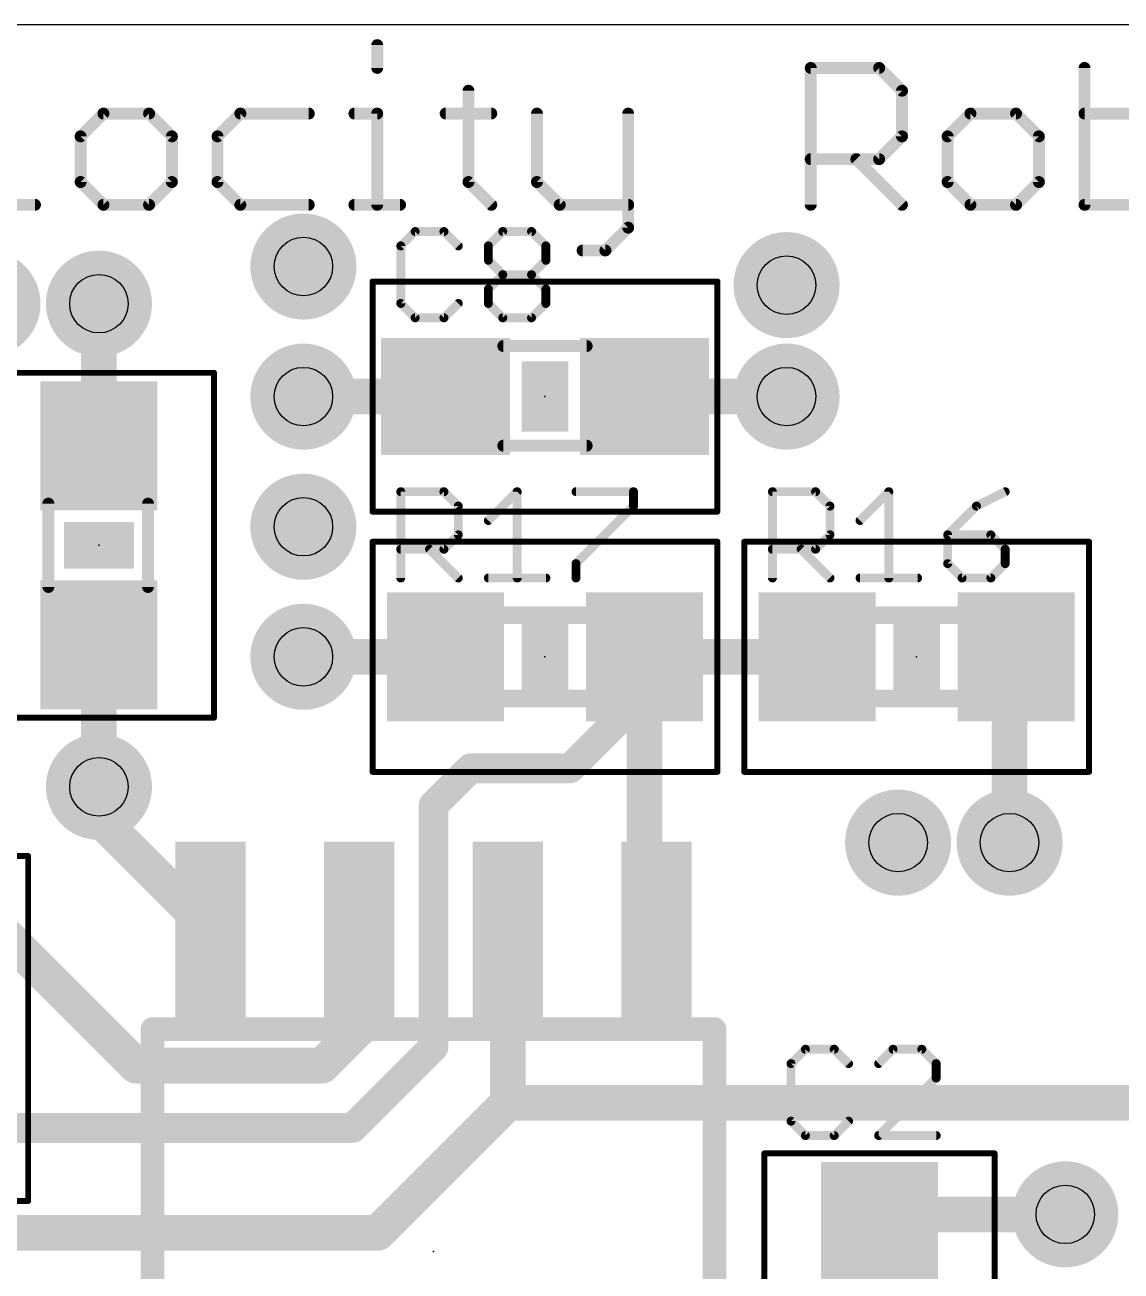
# Model space of a CAD drawing. Extents: x 0 to 33.3, y 0 to 21.6.
# Drawn here: x 13.02 to 22.38, y 10.95 to 21.59 of the extents above; entities that cross this region are included whole.
import ezdxf

# ---------------------------------------------------------------- set-up
doc = ezdxf.new("R2010")
doc.units = 0
for name, color, linetype in [('1', 22, 'CONTINUOUS'), ('18', 82, 'CONTINUOUS'), ('20', 7, 'CONTINUOUS'), ('21', 253, 'CONTINUOUS'), ('23', 7, 'CONTINUOUS'), ('25', 253, 'CONTINUOUS'), ('31', 253, 'CONTINUOUS'), ('35', 253, 'CONTINUOUS'), ('39', 22, 'CONTINUOUS'), ('44', 253, 'CONTINUOUS'), ('51', 253, 'CONTINUOUS')]:
    doc.layers.add(name, color=color, linetype=linetype)

# ---------------------------------------------------------------- blocks, each defined once
blk = doc.blocks.new('RECT')
blk.add_solid([(-0.5, -0.5), (0.5, -0.5), (-0.5, 0.5), (0.5, 0.5)])
blk = doc.blocks.new('ROUNDV')
at = {"const_width": 0.5}
blk.add_lwpolyline([(0, -0.25, 1), (0, 0.25, 1), (0, -0.25)], format="xyb", dxfattribs=at)

msp = doc.modelspace()

# ---------------------------------------------------------------- linework, layer by layer
at = {"layer": '1'}
for points, const_width in [([(13.6525, 17.995), (13.6525, 19.2088)], 0.3048), ([(16.6125, 18.415), (15.3988, 18.415)], 0.3048), ([(19.5263, 18.415), (18.3125, 18.415)], 0.3048), ([(13.6525, 16.295), (13.6525, 15.0813)], 0.3048), ([(16.6125, 16.1925), (15.3988, 16.1925)], 0.3048), ([(18.3125, 15.875), (18.3125, 16.1925)], 0.3048), ([(19.7875, 16.1925), (18.3125, 16.1925)], 0.3048), ([(18.3125, 13.965), (18.3125, 16.1925)], 0.3048), ([(21.4875, 16.1925), (21.4313, 15.6138)], 0.3048), ([(17.6775, 15.24), (18.3125, 15.875)], 0.254), ([(21.4313, 15.6138), (21.4313, 14.605)], 0.3048), ([(16.8275, 15.24), (16.51, 14.9225)], 0.254), ([(17.6775, 15.24), (16.8275, 15.24)], 0.254), ([(13.6525, 14.815), (13.6525, 15.0813)], 0.3048), ([(16.51, 14.9225), (16.51, 12.8588)], 0.254), ([(14.605, 13.8625), (13.6525, 14.815)], 0.3048), ([(18.415, 13.8625), (18.3125, 13.965)], 0.3048), ([(13.97, 12.7), (12.8025, 13.8675)], 0.3048), ([(15.875, 13.8625), (15.875, 13.0175)], 0.3048), ([(17.145, 12.3825), (17.145, 13.8625)], 0.3048), ([(15.875, 13.0175), (15.5575, 12.7)], 0.3048), ([(16.51, 12.8588), (15.8188, 12.1675)], 0.254), ([(15.5575, 12.7), (13.97, 12.7)], 0.3048), ([(17.145, 12.3825), (16.0338, 11.2713)], 0.3048), ([(23.5975, 12.3825), (17.145, 12.3825)], 0.3048), ([(15.8188, 12.1675), (12.065, 12.1675)], 0.254), ([(20.32, 11.3275), (20.4225, 11.43)], 0.3048), ([(20.4225, 11.43), (21.9075, 11.43)], 0.3048), ([(16.0338, 11.2713), (10.3187, 11.2713)], 0.3048)]:
    msp.add_lwpolyline(points, dxfattribs=dict(at, const_width=const_width))
for points, const_width in [([(13.7287, 19.2088, 1), (13.5763, 19.2088)], 0.1524), ([(15.3988, 18.4912, 1), (15.3988, 18.3388)], 0.1524), ([(16.6125, 18.3388, 1), (16.6125, 18.4912)], 0.1524), ([(18.3125, 18.4912, 1), (18.3125, 18.3388)], 0.1524), ([(19.5263, 18.3388, 1), (19.5263, 18.4912)], 0.1524), ([(13.5763, 17.995, 1), (13.7287, 17.995)], 0.1524), ([(13.7287, 16.295, 1), (13.5763, 16.295)], 0.1524), ([(15.3988, 16.2687, 1), (15.3988, 16.1163)], 0.1524), ([(16.6125, 16.1163, 1), (16.6125, 16.2687)], 0.1524), ([(18.3887, 16.1925, 1), (18.2363, 16.1925)], 0.1524), ([(18.3125, 16.2687, 1), (18.3125, 16.1163)], 0.1524), ([(18.3887, 16.1925, 1), (18.2363, 16.1925)], 0.1524), ([(19.7875, 16.1163, 1), (19.7875, 16.2687)], 0.1524), ([(21.5633, 16.1851, 1), (21.4117, 16.1999)], 0.1524), ([(18.3574, 15.8301, 1), (18.2676, 15.9199)], 0.127), ([(18.2363, 15.875, 1), (18.3887, 15.875)], 0.1524), ([(21.5075, 15.6138, 1), (21.3551, 15.6138)], 0.1524), ([(21.3554, 15.6211, 1), (21.5071, 15.6064)], 0.1524), ([(16.8275, 15.3035, 1), (16.8275, 15.1765)], 0.127), ([(16.8724, 15.1951, 1), (16.7826, 15.2849)], 0.127), ([(17.6326, 15.2849, 1), (17.7224, 15.1951)], 0.127), ([(17.6775, 15.1765, 1), (17.6775, 15.3035)], 0.127), ([(13.7287, 15.0813, 1), (13.5763, 15.0813)], 0.1524), ([(13.5763, 15.0813, 1), (13.7287, 15.0813)], 0.1524), ([(16.5735, 14.9225, 1), (16.4465, 14.9225)], 0.127), ([(16.4651, 14.9674, 1), (16.5549, 14.8776)], 0.127), ([(13.7064, 14.8689, 1), (13.5986, 14.7611)], 0.1524), ([(13.5763, 14.815, 1), (13.7287, 14.815)], 0.1524), ([(21.3551, 14.605, 1), (21.5075, 14.605)], 0.1524), ([(18.3664, 14.0189, 1), (18.2586, 13.9111)], 0.1524), ([(14.5511, 13.8086, 1), (14.6589, 13.9164)], 0.1524), ([(15.9512, 13.8625, 1), (15.7988, 13.8625)], 0.1524), ([(17.2212, 13.8625, 1), (17.0688, 13.8625)], 0.1524), ([(18.2363, 13.965, 1), (18.3887, 13.965)], 0.1524), ([(18.3611, 13.8086, 1), (18.4689, 13.9164)], 0.1524), ([(15.7988, 13.0175, 1), (15.9512, 13.0175)], 0.1524), ([(15.9289, 12.9636, 1), (15.8211, 13.0714)], 0.1524), ([(16.4465, 12.8588, 1), (16.5735, 12.8588)], 0.127), ([(16.5549, 12.8138, 1), (16.4651, 12.9037)], 0.127), ([(13.97, 12.7762, 1), (13.97, 12.6238)], 0.1524), ([(13.9161, 12.6461, 1), (14.0239, 12.7539)], 0.1524), ([(15.5036, 12.7539, 1), (15.6114, 12.6461)], 0.1524), ([(15.5575, 12.6238, 1), (15.5575, 12.7762)], 0.1524), ([(17.145, 12.4587, 1), (17.145, 12.3063)], 0.1524), ([(17.0688, 12.3825, 1), (17.2212, 12.3825)], 0.1524), ([(17.1989, 12.3286, 1), (17.0911, 12.4364)], 0.1524), ([(15.7738, 12.2124, 1), (15.8637, 12.1226)], 0.127), ([(15.8188, 12.104, 1), (15.8188, 12.231)], 0.127), ([(20.4225, 11.5062, 1), (20.4225, 11.3538)], 0.1524), ([(20.4764, 11.3761, 1), (20.3686, 11.4839)], 0.1524), ([(21.9075, 11.3538, 1), (21.9075, 11.5062)], 0.1524), ([(15.9799, 11.3251, 1), (16.0876, 11.2174)], 0.1524), ([(16.0338, 11.1951, 1), (16.0338, 11.3475)], 0.1524), ([(20.2661, 11.3814, 1), (20.3739, 11.2736)], 0.1524)]:
    msp.add_lwpolyline(points, format="xyb", dxfattribs=dict(at, const_width=const_width))
at = {"layer": '20'}
msp.add_line((33.3375, 21.59), (0, 21.59), dxfattribs=at)
at = {"layer": '21'}
for points, const_width in [([(16.0296, 21.4176), (16.0296, 21.2227)], 0.1016), ([(19.7327, 20.0533), (19.7327, 21.2227)], 0.1016), ([(19.7327, 21.2227), (20.3174, 21.2227)], 0.1016), ([(20.3174, 21.2227), (20.5123, 21.0278)], 0.1016), ([(22.0715, 21.2227), (22.0715, 20.0533)], 0.1016), ([(16.8092, 21.0278), (16.8092, 20.2482)], 0.1016), ([(20.5123, 21.0278), (20.5123, 20.638)], 0.1016), ([(13.6908, 20.8329), (13.4959, 20.638)], 0.1016), ([(14.0806, 20.8329), (13.6908, 20.8329)], 0.1016), ([(14.2755, 20.638), (14.0806, 20.8329)], 0.1016), ([(14.8602, 20.8329), (14.6653, 20.638)], 0.1016), ([(15.4449, 20.8329), (14.8602, 20.8329)], 0.1016), ([(15.8347, 20.8329), (16.0296, 20.8329)], 0.1016), ([(16.0296, 20.8329), (16.0296, 20.0533)], 0.1016), ([(16.6143, 20.8329), (17.0041, 20.8329)], 0.1016), ([(17.3939, 20.8329), (17.3939, 20.2482)], 0.1016), ([(18.1735, 20.8329), (18.1735, 19.8584)], 0.1016), ([(21.097, 20.8329), (20.9021, 20.638)], 0.1016), ([(21.4868, 20.8329), (21.097, 20.8329)], 0.1016), ([(21.6817, 20.638), (21.4868, 20.8329)], 0.1016), ([(22.6562, 20.8329), (22.0715, 20.8329)], 0.1016), ([(13.4959, 20.638), (13.4959, 20.2482)], 0.1016), ([(14.2755, 20.2482), (14.2755, 20.638)], 0.1016), ([(14.6653, 20.638), (14.6653, 20.2482)], 0.1016), ([(20.5123, 20.638), (20.3174, 20.4431)], 0.1016), ([(20.9021, 20.638), (20.9021, 20.2482)], 0.1016), ([(21.6817, 20.2482), (21.6817, 20.638)], 0.1016), ([(20.3174, 20.4431), (19.7327, 20.4431)], 0.1016), ([(20.1225, 20.4431), (20.5123, 20.0533)], 0.1016), ([(13.4959, 20.2482), (13.6908, 20.0533)], 0.1016), ([(14.0806, 20.0533), (14.2755, 20.2482)], 0.1016), ([(14.6653, 20.2482), (14.8602, 20.0533)], 0.1016), ([(16.8092, 20.2482), (17.0041, 20.0533)], 0.1016), ([(17.3939, 20.2482), (17.5888, 20.0533)], 0.1016), ([(20.9021, 20.2482), (21.097, 20.0533)], 0.1016), ([(21.4868, 20.0533), (21.6817, 20.2482)], 0.1016), ([(12.7163, 20.0533), (13.1061, 20.0533)], 0.1016), ([(13.6908, 20.0533), (14.0806, 20.0533)], 0.1016), ([(14.8602, 20.0533), (15.4449, 20.0533)], 0.1016), ([(15.8347, 20.0533), (16.2245, 20.0533)], 0.1016), ([(17.5888, 20.0533), (18.1735, 20.0533)], 0.1016), ([(21.097, 20.0533), (21.4868, 20.0533)], 0.1016), ([(22.0715, 20.0533), (22.6562, 20.0533)], 0.1016), ([(18.1735, 19.8584), (17.9786, 19.6635)], 0.1016), ([(17.9786, 19.6635), (17.7837, 19.6635)], 0.1016), ([(14.11, 9.7125), (14.11, 13.0125)], 0.2032), ([(18.91, 13.0125), (18.91, 9.7125)], 0.2032)]:
    msp.add_lwpolyline(points, dxfattribs=dict(at, const_width=const_width))
for points, const_width in [([(16.055, 21.4176, 1), (16.0042, 21.4176)], 0.0508), ([(16.0042, 21.2227, 1), (16.055, 21.2227)], 0.0508), ([(19.7581, 21.2227, 1), (19.7073, 21.2227)], 0.0508), ([(19.7327, 21.2481, 1), (19.7327, 21.1973)], 0.0508), ([(20.3353, 21.2407, 1), (20.2994, 21.2047)], 0.0508), ([(20.3174, 21.1973, 1), (20.3174, 21.2481)], 0.0508), ([(22.0969, 21.2227, 1), (22.0461, 21.2227)], 0.0508), ([(16.8346, 21.0278, 1), (16.7838, 21.0278)], 0.0508), ([(20.5377, 21.0278, 1), (20.4869, 21.0278)], 0.0508), ([(20.4943, 21.0098, 1), (20.5302, 21.0458)], 0.0508), ([(13.6908, 20.8583, 1), (13.6908, 20.8075)], 0.0508), ([(13.7088, 20.8149, 1), (13.6728, 20.8509)], 0.0508), ([(14.0986, 20.8509, 1), (14.0626, 20.8149)], 0.0508), ([(14.0806, 20.8075, 1), (14.0806, 20.8583)], 0.0508), ([(14.8602, 20.8583, 1), (14.8602, 20.8075)], 0.0508), ([(14.8782, 20.8149, 1), (14.8422, 20.8509)], 0.0508), ([(15.4449, 20.8075, 1), (15.4449, 20.8583)], 0.0508), ([(15.8347, 20.8583, 1), (15.8347, 20.8075)], 0.0508), ([(16.055, 20.8329, 1), (16.0042, 20.8329)], 0.0508), ([(16.0296, 20.8075, 1), (16.0296, 20.8583)], 0.0508), ([(16.6143, 20.8583, 1), (16.6143, 20.8075)], 0.0508), ([(17.0041, 20.8075, 1), (17.0041, 20.8583)], 0.0508), ([(17.4193, 20.8329, 1), (17.3685, 20.8329)], 0.0508), ([(18.1989, 20.8329, 1), (18.1481, 20.8329)], 0.0508), ([(21.097, 20.8583, 1), (21.097, 20.8075)], 0.0508), ([(21.1149, 20.8149, 1), (21.079, 20.8509)], 0.0508), ([(21.5047, 20.8509, 1), (21.4688, 20.8149)], 0.0508), ([(21.4868, 20.8075, 1), (21.4868, 20.8583)], 0.0508), ([(22.0715, 20.8583, 1), (22.0715, 20.8075)], 0.0508), ([(13.4779, 20.656, 1), (13.5139, 20.62)], 0.0508), ([(13.5213, 20.638, 1), (13.4705, 20.638)], 0.0508), ([(14.3009, 20.638, 1), (14.2501, 20.638)], 0.0508), ([(14.2575, 20.62, 1), (14.2935, 20.656)], 0.0508), ([(14.6473, 20.656, 1), (14.6833, 20.62)], 0.0508), ([(14.6907, 20.638, 1), (14.6399, 20.638)], 0.0508), ([(20.4869, 20.638, 1), (20.5377, 20.638)], 0.0508), ([(20.5302, 20.62, 1), (20.4943, 20.656)], 0.0508), ([(20.8841, 20.656, 1), (20.92, 20.62)], 0.0508), ([(20.9275, 20.638, 1), (20.8767, 20.638)], 0.0508), ([(21.7071, 20.638, 1), (21.6563, 20.638)], 0.0508), ([(21.6637, 20.62, 1), (21.6996, 20.656)], 0.0508), ([(19.7327, 20.4685, 1), (19.7327, 20.4177)], 0.0508), ([(20.1404, 20.4611, 1), (20.1045, 20.4251)], 0.0508), ([(20.2994, 20.4611, 1), (20.3353, 20.4251)], 0.0508), ([(20.3174, 20.4177, 1), (20.3174, 20.4685)], 0.0508), ([(13.5139, 20.2662, 1), (13.4779, 20.2302)], 0.0508), ([(13.4705, 20.2482, 1), (13.5213, 20.2482)], 0.0508), ([(14.2501, 20.2482, 1), (14.3009, 20.2482)], 0.0508), ([(14.2935, 20.2302, 1), (14.2575, 20.2662)], 0.0508), ([(14.6833, 20.2662, 1), (14.6473, 20.2302)], 0.0508), ([(14.6399, 20.2482, 1), (14.6907, 20.2482)], 0.0508), ([(16.8271, 20.2662, 1), (16.7912, 20.2302)], 0.0508), ([(16.7838, 20.2482, 1), (16.8346, 20.2482)], 0.0508), ([(17.4118, 20.2662, 1), (17.3759, 20.2302)], 0.0508), ([(17.3685, 20.2482, 1), (17.4193, 20.2482)], 0.0508), ([(20.92, 20.2662, 1), (20.8841, 20.2302)], 0.0508), ([(20.8767, 20.2482, 1), (20.9275, 20.2482)], 0.0508), ([(21.6563, 20.2482, 1), (21.7071, 20.2482)], 0.0508), ([(21.6996, 20.2302, 1), (21.6637, 20.2662)], 0.0508), ([(13.1061, 20.0279, 1), (13.1061, 20.0787)], 0.0508), ([(13.6908, 20.0787, 1), (13.6908, 20.0279)], 0.0508), ([(13.6728, 20.0353, 1), (13.7088, 20.0713)], 0.0508), ([(14.0626, 20.0713, 1), (14.0986, 20.0353)], 0.0508), ([(14.0806, 20.0279, 1), (14.0806, 20.0787)], 0.0508), ([(14.8602, 20.0787, 1), (14.8602, 20.0279)], 0.0508), ([(14.8422, 20.0353, 1), (14.8782, 20.0713)], 0.0508), ([(15.4449, 20.0279, 1), (15.4449, 20.0787)], 0.0508), ([(15.8347, 20.0787, 1), (15.8347, 20.0279)], 0.0508), ([(16.0042, 20.0533, 1), (16.055, 20.0533)], 0.0508), ([(16.2245, 20.0279, 1), (16.2245, 20.0787)], 0.0508), ([(16.9861, 20.0353, 1), (17.022, 20.0713)], 0.0508), ([(17.5888, 20.0787, 1), (17.5888, 20.0279)], 0.0508), ([(17.5708, 20.0353, 1), (17.6067, 20.0713)], 0.0508), ([(18.1735, 20.0279, 1), (18.1735, 20.0787)], 0.0508), ([(19.7073, 20.0533, 1), (19.7581, 20.0533)], 0.0508), ([(20.4943, 20.0353, 1), (20.5302, 20.0713)], 0.0508), ([(21.097, 20.0787, 1), (21.097, 20.0279)], 0.0508), ([(21.079, 20.0353, 1), (21.1149, 20.0713)], 0.0508), ([(21.4688, 20.0713, 1), (21.5047, 20.0353)], 0.0508), ([(21.4868, 20.0279, 1), (21.4868, 20.0787)], 0.0508), ([(22.0715, 20.0787, 1), (22.0715, 20.0279)], 0.0508), ([(22.0461, 20.0533, 1), (22.0969, 20.0533)], 0.0508), ([(18.1914, 19.8404, 1), (18.1555, 19.8764)], 0.0508), ([(18.1481, 19.8584, 1), (18.1989, 19.8584)], 0.0508), ([(17.7837, 19.6889, 1), (17.7837, 19.6381)], 0.0508), ([(17.9606, 19.6815, 1), (17.9965, 19.6455)], 0.0508), ([(17.9786, 19.6381, 1), (17.9786, 19.6889)], 0.0508), ([(14.1608, 13.0125, 1), (14.0592, 13.0125)], 0.1016), ([(18.9608, 13.0125, 1), (18.8592, 13.0125)], 0.1016)]:
    msp.add_lwpolyline(points, format="xyb", dxfattribs=dict(at, const_width=const_width))
at = {"layer": '23'}
for p in [(17.4625, 18.415), (13.6525, 17.145), (17.4625, 16.1925), (20.6375, 16.1925), (16.51, 11.1125)]:
    msp.add_point(p, dxfattribs=at)
at = {"layer": '25', "const_width": 0.0762}
for points in [[(16.3535, 19.8253), (16.2306, 19.7025)], [(16.5992, 19.8253), (16.3535, 19.8253)], [(16.7221, 19.7025), (16.5992, 19.8253)], [(16.979, 19.7025), (17.1019, 19.8253)], [(17.1019, 19.8253), (17.3476, 19.8253)], [(17.3476, 19.8253), (17.4705, 19.7025)], [(16.2306, 19.7025), (16.2306, 19.211)], [(16.979, 19.5796), (16.979, 19.7025)], [(17.4705, 19.7025), (17.4705, 19.5796)], [(17.1019, 19.4567), (16.979, 19.5796)], [(17.4705, 19.5796), (17.3476, 19.4567)], [(16.979, 19.3338), (17.1019, 19.4567)], [(17.1019, 19.4567), (17.3476, 19.4567)], [(17.3476, 19.4567), (17.4705, 19.3338)], [(16.979, 19.211), (16.979, 19.3338)], [(17.4705, 19.3338), (17.4705, 19.211)], [(16.2306, 19.211), (16.3535, 19.0881)], [(16.5992, 19.0881), (16.7221, 19.211)], [(17.1019, 19.0881), (16.979, 19.211)], [(17.4705, 19.211), (17.3476, 19.0881)], [(16.3535, 19.0881), (16.5992, 19.0881)], [(17.3476, 19.0881), (17.1019, 19.0881)], [(16.2306, 16.8656), (16.2306, 17.6028)], [(16.2306, 17.6028), (16.5992, 17.6028)], [(16.5992, 17.6028), (16.7221, 17.48)], [(16.979, 17.3571), (17.2248, 17.6028)], [(17.2248, 17.6028), (17.2248, 16.8656)], [(17.7274, 17.6028), (18.2189, 17.6028)], [(18.2189, 17.6028), (18.2189, 17.48)], [(19.4056, 16.8656), (19.4056, 17.6028)], [(19.4056, 17.6028), (19.7742, 17.6028)], [(19.7742, 17.6028), (19.8971, 17.48)], [(20.154, 17.3571), (20.3998, 17.6028)], [(20.3998, 17.6028), (20.3998, 16.8656)], [(21.3939, 17.6028), (21.1482, 17.48)], [(16.7221, 17.48), (16.7221, 17.2342)], [(18.2189, 17.48), (17.7274, 16.9885)], [(19.8971, 17.48), (19.8971, 17.2342)], [(21.1482, 17.48), (20.9024, 17.2342)], [(16.7221, 17.2342), (16.5992, 17.1113)], [(19.8971, 17.2342), (19.7742, 17.1113)], [(20.9024, 17.2342), (20.9024, 16.9885)], [(21.271, 17.2342), (20.9024, 17.2342)], [(21.3939, 17.1113), (21.271, 17.2342)], [(16.5992, 17.1113), (16.2306, 17.1113)], [(16.4763, 17.1113), (16.7221, 16.8656)], [(19.7742, 17.1113), (19.4056, 17.1113)], [(19.6513, 17.1113), (19.8971, 16.8656)], [(21.3939, 16.9885), (21.3939, 17.1113)], [(17.7274, 16.9885), (17.7274, 16.8656)], [(20.9024, 16.9885), (21.0253, 16.8656)], [(21.271, 16.8656), (21.3939, 16.9885)], [(16.979, 16.8656), (17.4705, 16.8656)], [(20.154, 16.8656), (20.6455, 16.8656)], [(21.0253, 16.8656), (21.271, 16.8656)], [(19.6872, 12.8403), (19.5644, 12.7175)], [(19.933, 12.8403), (19.6872, 12.8403)], [(20.0558, 12.7175), (19.933, 12.8403)], [(20.4356, 12.8403), (20.3128, 12.7175)], [(20.6814, 12.8403), (20.4356, 12.8403)], [(20.8042, 12.7175), (20.6814, 12.8403)], [(19.5644, 12.7175), (19.5644, 12.226)], [(20.8042, 12.5946), (20.8042, 12.7175)], [(20.3128, 12.1031), (20.8042, 12.5946)], [(19.5644, 12.226), (19.6872, 12.1031)], [(19.933, 12.1031), (20.0558, 12.226)], [(19.6872, 12.1031), (19.933, 12.1031)], [(20.8042, 12.1031), (20.3128, 12.1031)]]:
    msp.add_lwpolyline(points, dxfattribs=at)
at = {"layer": '25', "const_width": 0.0381}
for points in [[(16.3535, 19.8444, 1), (16.3535, 19.8063)], [(16.3669, 19.8119, 1), (16.34, 19.8388)], [(16.6127, 19.8388, 1), (16.5857, 19.8119)], [(16.5992, 19.8063, 1), (16.5992, 19.8444)], [(17.1019, 19.8444, 1), (17.1019, 19.8063)], [(17.1154, 19.8119, 1), (17.0884, 19.8388)], [(17.3611, 19.8388, 1), (17.3342, 19.8119)], [(17.3476, 19.8063, 1), (17.3476, 19.8444)], [(16.2496, 19.7025, 1), (16.2115, 19.7025)], [(16.2171, 19.7159, 1), (16.2441, 19.689)], [(16.7086, 19.689, 1), (16.7356, 19.7159)], [(16.9655, 19.7159, 1), (16.9925, 19.689)], [(16.9981, 19.7025, 1), (16.96, 19.7025)], [(17.4896, 19.7025, 1), (17.4515, 19.7025)], [(17.457, 19.689, 1), (17.484, 19.7159)], [(16.9925, 19.5931, 1), (16.9655, 19.5661)], [(16.96, 19.5796, 1), (16.9981, 19.5796)], [(17.4515, 19.5796, 1), (17.4896, 19.5796)], [(17.484, 19.5661, 1), (17.457, 19.5931)], [(17.1019, 19.4758, 1), (17.1019, 19.4377)], [(17.1154, 19.4432, 1), (17.0884, 19.4702)], [(17.0884, 19.4432, 1), (17.1154, 19.4702)], [(17.3611, 19.4702, 1), (17.3342, 19.4432)], [(17.3342, 19.4702, 1), (17.3611, 19.4432)], [(17.3476, 19.4377, 1), (17.3476, 19.4758)], [(16.9655, 19.3473, 1), (16.9925, 19.3204)], [(16.9981, 19.3338, 1), (16.96, 19.3338)], [(17.4896, 19.3338, 1), (17.4515, 19.3338)], [(17.457, 19.3204, 1), (17.484, 19.3473)], [(16.2441, 19.2244, 1), (16.2171, 19.1975)], [(16.2115, 19.211, 1), (16.2496, 19.211)], [(16.7356, 19.1975, 1), (16.7086, 19.2244)], [(16.9925, 19.2244, 1), (16.9655, 19.1975)], [(16.96, 19.211, 1), (16.9981, 19.211)], [(17.4515, 19.211, 1), (17.4896, 19.211)], [(17.484, 19.1975, 1), (17.457, 19.2244)], [(16.3535, 19.1072, 1), (16.3535, 19.0691)], [(16.34, 19.0746, 1), (16.3669, 19.1016)], [(16.5857, 19.1016, 1), (16.6127, 19.0746)], [(16.5992, 19.0691, 1), (16.5992, 19.1072)], [(17.1019, 19.1072, 1), (17.1019, 19.0691)], [(17.0884, 19.0746, 1), (17.1154, 19.1016)], [(17.3342, 19.1016, 1), (17.3611, 19.0746)], [(17.3476, 19.0691, 1), (17.3476, 19.1072)], [(16.2306, 17.6219, 1), (16.2306, 17.5838)], [(16.2496, 17.6028, 1), (16.2115, 17.6028)], [(16.6127, 17.6163, 1), (16.5857, 17.5894)], [(16.5992, 17.5838, 1), (16.5992, 17.6219)], [(17.2438, 17.6028, 1), (17.2057, 17.6028)], [(17.2382, 17.5894, 1), (17.2113, 17.6163)], [(17.7274, 17.6219, 1), (17.7274, 17.5838)], [(18.238, 17.6028, 1), (18.1999, 17.6028)], [(18.2189, 17.5838, 1), (18.2189, 17.6219)], [(19.4056, 17.6219, 1), (19.4056, 17.5838)], [(19.4246, 17.6028, 1), (19.3865, 17.6028)], [(19.7877, 17.6163, 1), (19.7607, 17.5894)], [(19.7742, 17.5838, 1), (19.7742, 17.6219)], [(20.4188, 17.6028, 1), (20.3807, 17.6028)], [(20.4132, 17.5894, 1), (20.3863, 17.6163)], [(21.4024, 17.5858, 1), (21.3854, 17.6199)], [(16.7411, 17.48, 1), (16.703, 17.48)], [(16.7086, 17.4665, 1), (16.7356, 17.4934)], [(18.1999, 17.48, 1), (18.238, 17.48)], [(18.2324, 17.4665, 1), (18.2054, 17.4934)], [(19.9161, 17.48, 1), (19.878, 17.48)], [(19.8836, 17.4665, 1), (19.9106, 17.4934)], [(21.1397, 17.497, 1), (21.1567, 17.4629)], [(21.1616, 17.4665, 1), (21.1347, 17.4934)], [(16.9655, 17.3706, 1), (16.9925, 17.3436)], [(20.1405, 17.3706, 1), (20.1675, 17.3436)], [(16.703, 17.2342, 1), (16.7411, 17.2342)], [(16.7356, 17.2207, 1), (16.7086, 17.2477)], [(19.878, 17.2342, 1), (19.9161, 17.2342)], [(19.9106, 17.2207, 1), (19.8836, 17.2477)], [(20.9024, 17.2533, 1), (20.9024, 17.2152)], [(20.889, 17.2477, 1), (20.9159, 17.2207)], [(20.9215, 17.2342, 1), (20.8834, 17.2342)], [(21.2845, 17.2477, 1), (21.2576, 17.2207)], [(21.271, 17.2152, 1), (21.271, 17.2533)], [(16.2306, 17.1304, 1), (16.2306, 17.0923)], [(16.4898, 17.1248, 1), (16.4629, 17.0979)], [(16.5857, 17.1248, 1), (16.6127, 17.0979)], [(16.5992, 17.0923, 1), (16.5992, 17.1304)], [(19.4056, 17.1304, 1), (19.4056, 17.0923)], [(19.6648, 17.1248, 1), (19.6379, 17.0979)], [(19.7607, 17.1248, 1), (19.7877, 17.0979)], [(19.7742, 17.0923, 1), (19.7742, 17.1304)], [(21.413, 17.1113, 1), (21.3749, 17.1113)], [(21.3804, 17.0979, 1), (21.4074, 17.1248)], [(17.7465, 16.9885, 1), (17.7084, 16.9885)], [(17.714, 17.0019, 1), (17.7409, 16.975)], [(20.9159, 17.0019, 1), (20.889, 16.975)], [(20.8834, 16.9885, 1), (20.9215, 16.9885)], [(21.3749, 16.9885, 1), (21.413, 16.9885)], [(21.4074, 16.975, 1), (21.3804, 17.0019)], [(16.2115, 16.8656, 1), (16.2496, 16.8656)], [(16.7086, 16.8521, 1), (16.7356, 16.8791)], [(16.979, 16.8847, 1), (16.979, 16.8466)], [(17.2057, 16.8656, 1), (17.2438, 16.8656)], [(17.4705, 16.8466, 1), (17.4705, 16.8847)], [(17.7084, 16.8656, 1), (17.7465, 16.8656)], [(19.3865, 16.8656, 1), (19.4246, 16.8656)], [(19.8836, 16.8521, 1), (19.9106, 16.8791)], [(20.154, 16.8847, 1), (20.154, 16.8466)], [(20.3807, 16.8656, 1), (20.4188, 16.8656)], [(20.6455, 16.8466, 1), (20.6455, 16.8847)], [(21.0253, 16.8847, 1), (21.0253, 16.8466)], [(21.0118, 16.8521, 1), (21.0388, 16.8791)], [(21.2576, 16.8791, 1), (21.2845, 16.8521)], [(21.271, 16.8466, 1), (21.271, 16.8847)], [(19.6872, 12.8594, 1), (19.6872, 12.8213)], [(19.7007, 12.8269, 1), (19.6737, 12.8538)], [(19.9464, 12.8538, 1), (19.9195, 12.8269)], [(19.933, 12.8213, 1), (19.933, 12.8594)], [(20.4356, 12.8594, 1), (20.4356, 12.8213)], [(20.4491, 12.8269, 1), (20.4222, 12.8538)], [(20.6948, 12.8538, 1), (20.6679, 12.8269)], [(20.6814, 12.8213, 1), (20.6814, 12.8594)], [(19.5834, 12.7175, 1), (19.5453, 12.7175)], [(19.5509, 12.7309, 1), (19.5778, 12.704)], [(20.0424, 12.704, 1), (20.0693, 12.7309)], [(20.2993, 12.7309, 1), (20.3262, 12.704)], [(20.8233, 12.7175, 1), (20.7852, 12.7175)], [(20.7908, 12.704, 1), (20.8177, 12.7309)], [(20.7852, 12.5946, 1), (20.8233, 12.5946)], [(20.8177, 12.5811, 1), (20.7908, 12.6081)], [(19.5778, 12.2394, 1), (19.5509, 12.2125)], [(19.5453, 12.226, 1), (19.5834, 12.226)], [(20.0693, 12.2125, 1), (20.0424, 12.2394)], [(19.6872, 12.1222, 1), (19.6872, 12.0841)], [(19.6737, 12.0896, 1), (19.7007, 12.1166)], [(19.9195, 12.1166, 1), (19.9464, 12.0896)], [(19.933, 12.0841, 1), (19.933, 12.1222)], [(20.2993, 12.1166, 1), (20.3262, 12.0896)], [(20.3128, 12.1222, 1), (20.3128, 12.0841)], [(20.8042, 12.0841, 1), (20.8042, 12.1222)]]:
    msp.add_lwpolyline(points, format="xyb", dxfattribs=at)
at = {"layer": '39', "const_width": 0.0508}
for points in [[(15.9895, 19.398), (18.9355, 19.398)], [(15.9895, 17.432), (15.9895, 19.398)], [(18.9355, 19.398), (18.9355, 17.432)], [(12.6695, 18.618), (14.6355, 18.618)], [(14.6355, 18.618), (14.6355, 15.672)], [(18.9355, 17.432), (15.9895, 17.432)], [(15.9895, 17.1755), (18.9355, 17.1755)], [(15.9895, 15.2095), (15.9895, 17.1755)], [(18.9355, 17.1755), (18.9355, 15.2095)], [(19.1645, 17.1755), (22.1105, 17.1755)], [(19.1645, 15.2095), (19.1645, 17.1755)], [(22.1105, 17.1755), (22.1105, 15.2095)], [(14.6355, 15.672), (12.6695, 15.672)], [(18.9355, 15.2095), (15.9895, 15.2095)], [(22.1105, 15.2095), (19.1645, 15.2095)], [(11.082, 14.4905), (13.048, 14.4905)], [(13.048, 14.4905), (13.048, 11.5445)], [(19.337, 9.0045), (19.337, 11.9505)], [(19.337, 11.9505), (21.303, 11.9505)], [(21.303, 11.9505), (21.303, 9.0045)], [(13.048, 11.5445), (11.082, 11.5445)]]:
    msp.add_lwpolyline(points, dxfattribs=at)
at = {"layer": '39', "const_width": 0.0254}
for points in [[(15.9895, 19.4107, 1), (15.9895, 19.3853)], [(16.0022, 19.398, 1), (15.9768, 19.398)], [(18.9482, 19.398, 1), (18.9228, 19.398)], [(18.9355, 19.3853, 1), (18.9355, 19.4107)], [(14.6482, 18.618, 1), (14.6228, 18.618)], [(14.6355, 18.6053, 1), (14.6355, 18.6307)], [(15.9895, 17.4447, 1), (15.9895, 17.4193)], [(18.9355, 17.4193, 1), (18.9355, 17.4447)], [(15.9768, 17.432, 1), (16.0022, 17.432)], [(18.9228, 17.432, 1), (18.9482, 17.432)], [(15.9895, 17.1882, 1), (15.9895, 17.1628)], [(16.0022, 17.1755, 1), (15.9768, 17.1755)], [(18.9482, 17.1755, 1), (18.9228, 17.1755)], [(18.9355, 17.1628, 1), (18.9355, 17.1882)], [(19.1645, 17.1882, 1), (19.1645, 17.1628)], [(19.1772, 17.1755, 1), (19.1518, 17.1755)], [(22.1232, 17.1755, 1), (22.0978, 17.1755)], [(22.1105, 17.1628, 1), (22.1105, 17.1882)], [(14.6228, 15.672, 1), (14.6482, 15.672)], [(14.6355, 15.6593, 1), (14.6355, 15.6847)], [(15.9895, 15.2222, 1), (15.9895, 15.1968)], [(15.9768, 15.2095, 1), (16.0022, 15.2095)], [(18.9228, 15.2095, 1), (18.9482, 15.2095)], [(18.9355, 15.1968, 1), (18.9355, 15.2222)], [(19.1645, 15.2222, 1), (19.1645, 15.1968)], [(19.1518, 15.2095, 1), (19.1772, 15.2095)], [(22.0978, 15.2095, 1), (22.1232, 15.2095)], [(22.1105, 15.1968, 1), (22.1105, 15.2222)], [(13.0607, 14.4905, 1), (13.0353, 14.4905)], [(13.048, 14.4778, 1), (13.048, 14.5032)], [(19.3497, 11.9505, 1), (19.3243, 11.9505)], [(19.337, 11.9632, 1), (19.337, 11.9378)], [(21.3157, 11.9505, 1), (21.2903, 11.9505)], [(21.303, 11.9378, 1), (21.303, 11.9632)], [(13.0353, 11.5445, 1), (13.0607, 11.5445)], [(13.048, 11.5318, 1), (13.048, 11.5572)]]:
    msp.add_lwpolyline(points, format="xyb", dxfattribs=at)
at = {"layer": '44'}
for centre in [(15.3988, 19.5263), (19.5263, 19.3675), (13.6525, 19.2088), (15.3988, 18.415), (19.5263, 18.415), (15.3988, 17.3038), (15.3988, 16.1925), (13.6525, 15.0813), (20.4788, 14.605), (21.4313, 14.605), (21.9075, 11.43)]:
    msp.add_circle(centre, 0.25, dxfattribs=at)
at = {"layer": '51'}
for points, const_width in [([(17.1065, 18.847), (17.8185, 18.847)], 0.1016), ([(17.1065, 17.996), (17.8185, 17.996)], 0.1016), ([(13.2205, 16.789), (13.2205, 17.501)], 0.1016), ([(14.0715, 16.789), (14.0715, 17.501)], 0.1016), ([(17.8945, 16.5485), (17.0305, 16.5485)], 0.1524), ([(21.0695, 16.5485), (20.2055, 16.5485)], 0.1524), ([(17.0305, 15.8365), (17.8945, 15.8365)], 0.1524), ([(20.2055, 15.8365), (21.0695, 15.8365)], 0.1524), ([(14.11, 13.0125), (18.91, 13.0125)], 0.2032)]:
    msp.add_lwpolyline(points, dxfattribs=dict(at, const_width=const_width))
for points, const_width in [([(17.1065, 18.8724, 1), (17.1065, 18.8216)], 0.0508), ([(17.8185, 18.8216, 1), (17.8185, 18.8724)], 0.0508), ([(17.1065, 18.0214, 1), (17.1065, 17.9706)], 0.0508), ([(17.8185, 17.9706, 1), (17.8185, 18.0214)], 0.0508), ([(13.2459, 17.501, 1), (13.1951, 17.501)], 0.0508), ([(14.0969, 17.501, 1), (14.0461, 17.501)], 0.0508), ([(13.1951, 16.789, 1), (13.2459, 16.789)], 0.0508), ([(14.0461, 16.789, 1), (14.0969, 16.789)], 0.0508), ([(17.0305, 16.5866, 1), (17.0305, 16.5104)], 0.0762), ([(17.8945, 16.5104, 1), (17.8945, 16.5866)], 0.0762), ([(20.2055, 16.5866, 1), (20.2055, 16.5104)], 0.0762), ([(21.0695, 16.5104, 1), (21.0695, 16.5866)], 0.0762), ([(17.0305, 15.8746, 1), (17.0305, 15.7984)], 0.0762), ([(17.8945, 15.7984, 1), (17.8945, 15.8746)], 0.0762), ([(20.2055, 15.8746, 1), (20.2055, 15.7984)], 0.0762), ([(21.0695, 15.7984, 1), (21.0695, 15.8746)], 0.0762), ([(14.11, 13.0633, 1), (14.11, 12.9617)], 0.1016), ([(18.91, 12.9617, 1), (18.91, 13.0633)], 0.1016)]:
    msp.add_lwpolyline(points, format="xyb", dxfattribs=dict(at, const_width=const_width))

# ---------------------------------------------------------------- block references
at = {"layer": '1', "xscale": 1.1}
for p in [(16.6125, 18.415), (18.3125, 18.415)]:
    msp.add_blockref('RECT', p, dxfattribs=at)
for p, rotation in [((13.6525, 17.995), 90), ((13.6525, 16.295), 90), ((20.32, 11.3275), 270)]:
    msp.add_blockref('RECT', p, dxfattribs=dict(at, rotation=rotation))
at = {"layer": '1', "yscale": 1.1}
for p in [(16.6125, 16.1925), (18.3125, 16.1925), (19.7875, 16.1925), (21.4875, 16.1925)]:
    msp.add_blockref('RECT', p, dxfattribs=at)
at = {"layer": '1', "xscale": 0.6, "yscale": 1.5}
for p in [(14.605, 13.8625), (15.875, 13.8625), (17.145, 13.8625), (18.415, 13.8625)]:
    msp.add_blockref('RECT', p, dxfattribs=at)
at = {"layer": '18', "xscale": 0.9064, "yscale": 0.9064}
for p in [(15.3988, 19.5263), (15.3988, 19.5263), (19.5263, 19.3675), (19.5263, 19.3675), (12.7, 19.2088), (12.7, 19.2088), (13.6525, 19.2088), (13.6525, 19.2088), (15.3988, 18.415), (15.3988, 18.415), (19.5263, 18.415), (19.5263, 18.415), (15.3988, 17.3038), (15.3988, 17.3038), (15.3988, 16.1925), (15.3988, 16.1925), (13.6525, 15.0813), (13.6525, 15.0813), (20.4788, 14.605), (20.4788, 14.605), (21.4313, 14.605), (21.4313, 14.605), (21.9075, 11.43), (21.9075, 11.43)]:
    msp.add_blockref('ROUNDV', p, dxfattribs=at)
at = {"layer": '31', "xscale": 1.1}
for p in [(16.6125, 18.415), (18.3125, 18.415)]:
    msp.add_blockref('RECT', p, dxfattribs=at)
for p, rotation in [((13.6525, 17.995), 90), ((13.6525, 16.295), 90), ((20.32, 11.3275), 270)]:
    msp.add_blockref('RECT', p, dxfattribs=dict(at, rotation=rotation))
at = {"layer": '31', "yscale": 1.1}
for p in [(16.6125, 16.1925), (18.3125, 16.1925), (19.7875, 16.1925), (21.4875, 16.1925)]:
    msp.add_blockref('RECT', p, dxfattribs=at)
at = {"layer": '31', "xscale": 0.6, "yscale": 1.5}
for p in [(14.605, 13.8625), (15.875, 13.8625), (17.145, 13.8625), (18.415, 13.8625)]:
    msp.add_blockref('RECT', p, dxfattribs=at)
at = {"layer": '35', "xscale": 0.3998}
for p, yscale in [((17.4625, 18.415), 0.6), ((17.4625, 16.1925), 0.8002), ((20.6375, 16.1925), 0.8002)]:
    msp.add_blockref('RECT', p, dxfattribs=dict(at, yscale=yscale))
at = {"layer": '35', "xscale": 0.3998, "yscale": 0.6, "rotation": 90}
msp.add_blockref('RECT', (13.6525, 17.145), dxfattribs=at)
at = {"layer": '51'}
for p, xscale, yscale in [((16.8743, 18.4201), 0.5001, 0.95), ((18.0428, 18.4201), 0.5001, 0.95), ((16.8275, 16.1925), 0.4064, 0.8636), ((18.0975, 16.1925), 0.4064, 0.8636), ((20.0025, 16.1925), 0.4064, 0.8636), ((21.2725, 16.1925), 0.4064, 0.8636), ((14.605, 13.6625), 0.49, 1.1), ((15.875, 13.6625), 0.49, 1.1), ((17.145, 13.6625), 0.49, 1.1), ((18.415, 13.6625), 0.49, 1.1)]:
    msp.add_blockref('RECT', p, dxfattribs=dict(at, xscale=xscale, yscale=yscale))
at = {"layer": '51', "xscale": 0.5001, "yscale": 0.95}
for p, rotation in [((13.6474, 17.7253), 90), ((13.6474, 16.5569), 90), ((20.3251, 11.0656), 270)]:
    msp.add_blockref('RECT', p, dxfattribs=dict(at, rotation=rotation))

doc.saveas('drawing.dxf')
